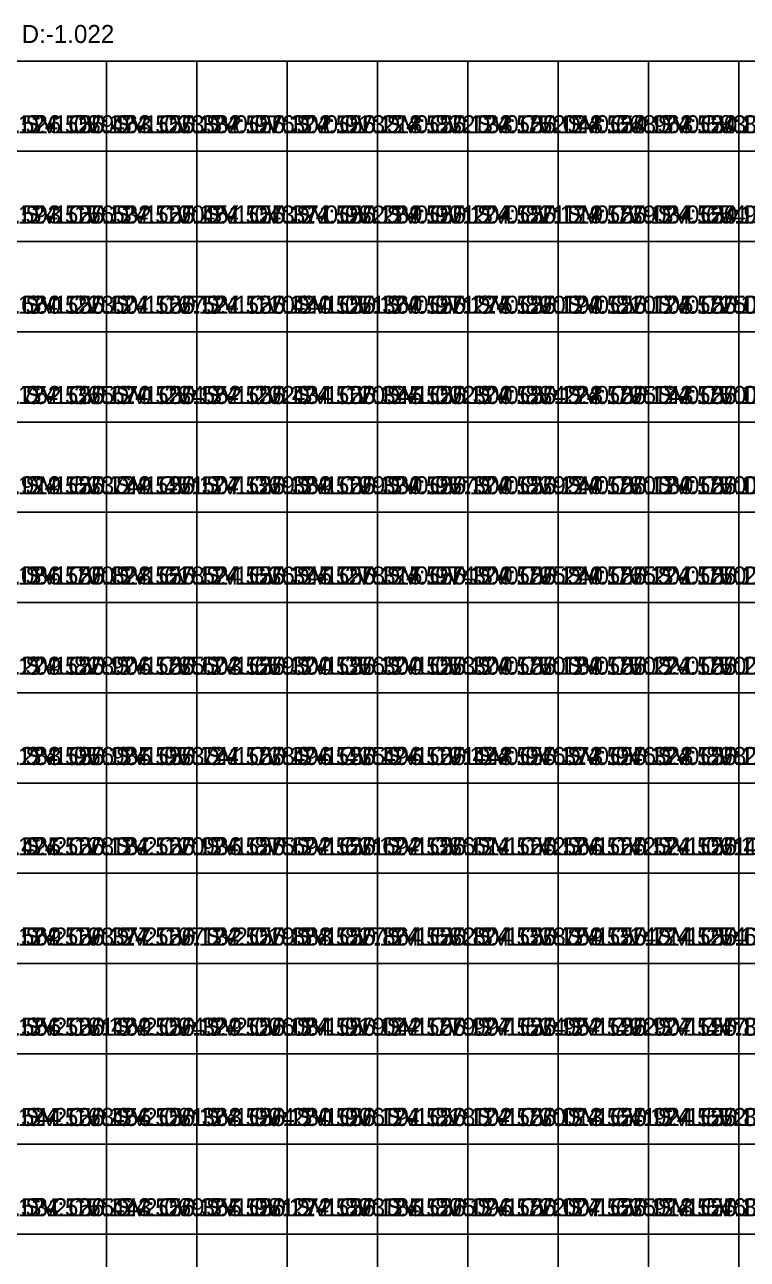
# Model space of a CAD drawing. Header units: metres. Extents: x 287857 to 287981, y 62957 to 63018.
# Drawn here: x 287950.02 to 287958.02, y 62970.55 to 62984.23 of the extents above; entities that cross this region are included whole.
import ezdxf

# ---------------------------------------------------------------- set-up
doc = ezdxf.new("R2010")
doc.units = ezdxf.units.M
doc.layers.add('CORR-CUT', color=7, linetype='Continuous', true_color=0x3b82f6)
doc.layers.add('CORR-DIFF-TXT', color=7, linetype='Continuous', true_color=0xffffff)

msp = doc.modelspace()

# ---------------------------------------------------------------- linework, layer by layer
at = {"layer": 'CORR-CUT'}
for points in [[(287949.925, 62982.831, 125.463), (287950.925, 62982.831, 125.463), (287950.925, 62983.831, 125.463), (287949.925, 62983.831, 125.463), (287949.925, 62982.831, 125.463)], [(287950.925, 62982.831, 125.382), (287951.925, 62982.831, 125.382), (287951.925, 62983.831, 125.382), (287950.925, 62983.831, 125.382), (287950.925, 62982.831, 125.382)], [(287951.925, 62982.831, 125.302), (287952.925, 62982.831, 125.302), (287952.925, 62983.831, 125.302), (287951.925, 62983.831, 125.302), (287951.925, 62982.831, 125.302)], [(287952.925, 62982.831, 125.218), (287953.925, 62982.831, 125.218), (287953.925, 62983.831, 125.218), (287952.925, 62983.831, 125.218), (287952.925, 62982.831, 125.218)], [(287953.925, 62982.831, 125.133), (287954.925, 62982.831, 125.133), (287954.925, 62983.831, 125.133), (287953.925, 62983.831, 125.133), (287953.925, 62982.831, 125.133)], [(287954.925, 62982.831, 125.048), (287955.925, 62982.831, 125.048), (287955.925, 62983.831, 125.048), (287954.925, 62983.831, 125.048), (287954.925, 62982.831, 125.048)], [(287955.925, 62982.831, 124.963), (287956.925, 62982.831, 124.963), (287956.925, 62983.831, 124.963), (287955.925, 62983.831, 124.963), (287955.925, 62982.831, 124.963)], [(287956.925, 62982.831, 124.878), (287957.925, 62982.831, 124.878), (287957.925, 62983.831, 124.878), (287956.925, 62983.831, 124.878), (287956.925, 62982.831, 124.878)], [(287957.925, 62982.831, 124.812), (287958.925, 62982.831, 124.812), (287958.925, 62983.831, 124.812), (287957.925, 62983.831, 124.812), (287957.925, 62982.831, 124.812)], [(287949.925, 62981.831, 125.532), (287950.925, 62981.831, 125.532), (287950.925, 62982.831, 125.532), (287949.925, 62982.831, 125.532), (287949.925, 62981.831, 125.532)], [(287950.925, 62981.831, 125.451), (287951.925, 62981.831, 125.451), (287951.925, 62982.831, 125.451), (287950.925, 62982.831, 125.451), (287950.925, 62981.831, 125.451)], [(287951.925, 62981.831, 125.371), (287952.925, 62981.831, 125.371), (287952.925, 62982.831, 125.371), (287951.925, 62982.831, 125.371), (287951.925, 62981.831, 125.371)], [(287952.925, 62981.831, 125.289), (287953.925, 62981.831, 125.289), (287953.925, 62982.831, 125.289), (287952.925, 62982.831, 125.289), (287952.925, 62981.831, 125.289)], [(287953.925, 62981.831, 125.204), (287954.925, 62981.831, 125.204), (287954.925, 62982.831, 125.204), (287953.925, 62982.831, 125.204), (287953.925, 62981.831, 125.204)], [(287954.925, 62981.831, 125.119), (287955.925, 62981.831, 125.119), (287955.925, 62982.831, 125.119), (287954.925, 62982.831, 125.119), (287954.925, 62981.831, 125.119)], [(287955.925, 62981.831, 125.034), (287956.925, 62981.831, 125.034), (287956.925, 62982.831, 125.034), (287955.925, 62982.831, 125.034), (287955.925, 62981.831, 125.034)], [(287956.925, 62981.831, 124.949), (287957.925, 62981.831, 124.949), (287957.925, 62982.831, 124.949), (287956.925, 62982.831, 124.949), (287956.925, 62981.831, 124.949)], [(287957.925, 62981.831, 124.864), (287958.925, 62981.831, 124.864), (287958.925, 62982.831, 124.864), (287957.925, 62982.831, 124.864), (287957.925, 62981.831, 124.864)], [(287949.925, 62980.831, 125.601), (287950.925, 62980.831, 125.601), (287950.925, 62981.831, 125.601), (287949.925, 62981.831, 125.601), (287949.925, 62980.831, 125.601)], [(287950.925, 62980.831, 125.521), (287951.925, 62980.831, 125.521), (287951.925, 62981.831, 125.521), (287950.925, 62981.831, 125.521), (287950.925, 62980.831, 125.521)], [(287951.925, 62980.831, 125.44), (287952.925, 62980.831, 125.44), (287952.925, 62981.831, 125.44), (287951.925, 62981.831, 125.44), (287951.925, 62980.831, 125.44)], [(287952.925, 62980.831, 125.36), (287953.925, 62980.831, 125.36), (287953.925, 62981.831, 125.36), (287952.925, 62981.831, 125.36), (287952.925, 62980.831, 125.36)], [(287953.925, 62980.831, 125.275), (287954.925, 62980.831, 125.275), (287954.925, 62981.831, 125.275), (287953.925, 62981.831, 125.275), (287953.925, 62980.831, 125.275)], [(287954.925, 62980.831, 125.19), (287955.925, 62980.831, 125.19), (287955.925, 62981.831, 125.19), (287954.925, 62981.831, 125.19), (287954.925, 62980.831, 125.19)], [(287955.925, 62980.831, 125.105), (287956.925, 62980.831, 125.105), (287956.925, 62981.831, 125.105), (287955.925, 62981.831, 125.105), (287955.925, 62980.831, 125.105)], [(287956.925, 62980.831, 125.02), (287957.925, 62980.831, 125.02), (287957.925, 62981.831, 125.02), (287956.925, 62981.831, 125.02), (287956.925, 62980.831, 125.02)], [(287957.925, 62980.831, 124.935), (287958.925, 62980.831, 124.935), (287958.925, 62981.831, 124.935), (287957.925, 62981.831, 124.935), (287957.925, 62980.831, 124.935)], [(287949.925, 62979.831, 125.67), (287950.925, 62979.831, 125.67), (287950.925, 62980.831, 125.67), (287949.925, 62980.831, 125.67), (287949.925, 62979.831, 125.67)], [(287950.925, 62979.831, 125.552), (287951.925, 62979.831, 125.552), (287951.925, 62980.831, 125.552), (287950.925, 62980.831, 125.552), (287950.925, 62979.831, 125.552)], [(287951.925, 62979.831, 125.434), (287952.925, 62979.831, 125.434), (287952.925, 62980.831, 125.434), (287951.925, 62980.831, 125.434), (287951.925, 62979.831, 125.434)], [(287952.925, 62979.831, 125.345), (287953.925, 62979.831, 125.345), (287953.925, 62980.831, 125.345), (287952.925, 62980.831, 125.345), (287952.925, 62979.831, 125.345)], [(287953.925, 62979.831, 125.3), (287954.925, 62979.831, 125.3), (287954.925, 62980.831, 125.3), (287953.925, 62980.831, 125.3), (287953.925, 62979.831, 125.3)], [(287954.925, 62979.831, 125.228), (287955.925, 62979.831, 125.228), (287955.925, 62980.831, 125.228), (287954.925, 62980.831, 125.228), (287954.925, 62979.831, 125.228)], [(287955.925, 62979.831, 125.143), (287956.925, 62979.831, 125.143), (287956.925, 62980.831, 125.143), (287955.925, 62980.831, 125.143), (287955.925, 62979.831, 125.143)], [(287956.925, 62979.831, 125.058), (287957.925, 62979.831, 125.058), (287957.925, 62980.831, 125.058), (287956.925, 62980.831, 125.058), (287956.925, 62979.831, 125.058)], [(287957.925, 62979.831, 124.969), (287958.925, 62979.831, 124.969), (287958.925, 62980.831, 124.969), (287957.925, 62980.831, 124.969), (287957.925, 62979.831, 124.969)], [(287949.925, 62978.831, 125.749), (287950.925, 62978.831, 125.749), (287950.925, 62979.831, 125.749), (287949.925, 62979.831, 125.749), (287949.925, 62978.831, 125.749)], [(287950.925, 62978.831, 125.507), (287951.925, 62978.831, 125.507), (287951.925, 62979.831, 125.507), (287950.925, 62979.831, 125.507), (287950.925, 62978.831, 125.507)], [(287951.925, 62978.831, 125.389), (287952.925, 62978.831, 125.389), (287952.925, 62979.831, 125.389), (287951.925, 62979.831, 125.389), (287951.925, 62978.831, 125.389)], [(287952.925, 62978.831, 125.33), (287953.925, 62978.831, 125.33), (287953.925, 62979.831, 125.33), (287952.925, 62979.831, 125.33), (287952.925, 62978.831, 125.33)], [(287953.925, 62978.831, 125.3), (287954.925, 62978.831, 125.3), (287954.925, 62979.831, 125.3), (287953.925, 62979.831, 125.3), (287953.925, 62978.831, 125.3)], [(287954.925, 62978.831, 125.24), (287955.925, 62978.831, 125.24), (287955.925, 62979.831, 125.24), (287954.925, 62979.831, 125.24), (287954.925, 62978.831, 125.24)], [(287955.925, 62978.831, 125.18), (287956.925, 62978.831, 125.18), (287956.925, 62979.831, 125.18), (287955.925, 62979.831, 125.18), (287955.925, 62978.831, 125.18)], [(287956.925, 62978.831, 125.088), (287957.925, 62978.831, 125.088), (287957.925, 62979.831, 125.088), (287956.925, 62979.831, 125.088), (287956.925, 62978.831, 125.088)], [(287957.925, 62978.831, 124.996), (287958.925, 62978.831, 124.996), (287958.925, 62979.831, 124.996), (287957.925, 62979.831, 124.996), (287957.925, 62978.831, 124.996)], [(287949.925, 62977.831, 125.828), (287950.925, 62977.831, 125.828), (287950.925, 62978.831, 125.828), (287949.925, 62978.831, 125.828), (287949.925, 62977.831, 125.828)], [(287950.925, 62977.831, 125.524), (287951.925, 62977.831, 125.524), (287951.925, 62978.831, 125.524), (287950.925, 62978.831, 125.524), (287950.925, 62977.831, 125.524)], [(287951.925, 62977.831, 125.345), (287952.925, 62977.831, 125.345), (287952.925, 62978.831, 125.345), (287951.925, 62978.831, 125.345), (287951.925, 62977.831, 125.345)], [(287952.925, 62977.831, 125.315), (287953.925, 62977.831, 125.315), (287953.925, 62978.831, 125.315), (287952.925, 62978.831, 125.315), (287952.925, 62977.831, 125.315)], [(287953.925, 62977.831, 125.3), (287954.925, 62977.831, 125.3), (287954.925, 62978.831, 125.3), (287953.925, 62978.831, 125.3), (287953.925, 62977.831, 125.3)], [(287954.925, 62977.831, 125.24), (287955.925, 62977.831, 125.24), (287955.925, 62978.831, 125.24), (287954.925, 62978.831, 125.24), (287954.925, 62977.831, 125.24)], [(287955.925, 62977.831, 125.201), (287956.925, 62977.831, 125.201), (287956.925, 62978.831, 125.201), (287955.925, 62978.831, 125.201), (287955.925, 62977.831, 125.201)], [(287956.925, 62977.831, 125.242), (287957.925, 62977.831, 125.242), (287957.925, 62978.831, 125.242), (287956.925, 62978.831, 125.242), (287956.925, 62977.831, 125.242)], [(287957.925, 62977.831, 125.15), (287958.925, 62977.831, 125.15), (287958.925, 62978.831, 125.15), (287957.925, 62978.831, 125.15), (287957.925, 62977.831, 125.15)], [(287949.925, 62976.831, 125.906), (287950.925, 62976.831, 125.906), (287950.925, 62977.831, 125.906), (287949.925, 62977.831, 125.906), (287949.925, 62976.831, 125.906)], [(287950.925, 62976.831, 125.603), (287951.925, 62976.831, 125.603), (287951.925, 62977.831, 125.603), (287950.925, 62977.831, 125.603), (287950.925, 62976.831, 125.603)], [(287951.925, 62976.831, 125.3), (287952.925, 62976.831, 125.3), (287952.925, 62977.831, 125.3), (287951.925, 62977.831, 125.3), (287951.925, 62976.831, 125.3)], [(287952.925, 62976.831, 125.3), (287953.925, 62976.831, 125.3), (287953.925, 62977.831, 125.3), (287952.925, 62977.831, 125.3), (287952.925, 62976.831, 125.3)], [(287953.925, 62976.831, 125.3), (287954.925, 62976.831, 125.3), (287954.925, 62977.831, 125.3), (287953.925, 62977.831, 125.3), (287953.925, 62976.831, 125.3)], [(287954.925, 62976.831, 125.18), (287955.925, 62976.831, 125.18), (287955.925, 62977.831, 125.18), (287954.925, 62977.831, 125.18), (287954.925, 62976.831, 125.18)], [(287955.925, 62976.831, 125.221), (287956.925, 62976.831, 125.221), (287956.925, 62977.831, 125.221), (287955.925, 62977.831, 125.221), (287955.925, 62976.831, 125.221)], [(287956.925, 62976.831, 125.263), (287957.925, 62976.831, 125.263), (287957.925, 62977.831, 125.263), (287956.925, 62977.831, 125.263), (287956.925, 62976.831, 125.263)], [(287957.925, 62976.831, 125.304), (287958.925, 62976.831, 125.304), (287958.925, 62977.831, 125.304), (287957.925, 62977.831, 125.304), (287957.925, 62976.831, 125.304)], [(287949.925, 62975.831, 125.985), (287950.925, 62975.831, 125.985), (287950.925, 62976.831, 125.985), (287949.925, 62976.831, 125.985), (287949.925, 62975.831, 125.985)], [(287950.925, 62975.831, 125.741), (287951.925, 62975.831, 125.741), (287951.925, 62976.831, 125.741), (287950.925, 62976.831, 125.741), (287950.925, 62975.831, 125.741)], [(287951.925, 62975.831, 125.496), (287952.925, 62975.831, 125.496), (287952.925, 62976.831, 125.496), (287951.925, 62976.831, 125.496), (287951.925, 62975.831, 125.496)], [(287952.925, 62975.831, 125.496), (287953.925, 62975.831, 125.496), (287953.925, 62976.831, 125.496), (287952.925, 62976.831, 125.496), (287952.925, 62975.831, 125.496)], [(287953.925, 62975.831, 125.448), (287954.925, 62975.831, 125.448), (287954.925, 62976.831, 125.448), (287953.925, 62976.831, 125.448), (287953.925, 62975.831, 125.448)], [(287954.925, 62975.831, 125.373), (287955.925, 62975.831, 125.373), (287955.925, 62976.831, 125.373), (287954.925, 62976.831, 125.373), (287954.925, 62975.831, 125.373)], [(287955.925, 62975.831, 125.328), (287956.925, 62975.831, 125.328), (287956.925, 62976.831, 125.328), (287955.925, 62976.831, 125.328), (287955.925, 62975.831, 125.328)], [(287956.925, 62975.831, 125.283), (287957.925, 62975.831, 125.283), (287957.925, 62976.831, 125.283), (287956.925, 62976.831, 125.283), (287956.925, 62975.831, 125.283)], [(287957.925, 62975.831, 125.325), (287958.925, 62975.831, 125.325), (287958.925, 62976.831, 125.325), (287957.925, 62976.831, 125.325), (287957.925, 62975.831, 125.325)], [(287949.925, 62974.831, 126.181), (287950.925, 62974.831, 126.181), (287950.925, 62975.831, 126.181), (287949.925, 62975.831, 126.181), (287949.925, 62974.831, 126.181)], [(287950.925, 62974.831, 125.936), (287951.925, 62974.831, 125.936), (287951.925, 62975.831, 125.936), (287950.925, 62975.831, 125.936), (287950.925, 62974.831, 125.936)], [(287951.925, 62974.831, 125.692), (287952.925, 62974.831, 125.692), (287952.925, 62975.831, 125.692), (287951.925, 62975.831, 125.692), (287951.925, 62974.831, 125.692)], [(287952.925, 62974.831, 125.692), (287953.925, 62974.831, 125.692), (287953.925, 62975.831, 125.692), (287952.925, 62975.831, 125.692), (287952.925, 62974.831, 125.692)], [(287953.925, 62974.831, 125.611), (287954.925, 62974.831, 125.611), (287954.925, 62975.831, 125.611), (287953.925, 62975.831, 125.611), (287953.925, 62974.831, 125.611)], [(287954.925, 62974.831, 125.566), (287955.925, 62974.831, 125.566), (287955.925, 62975.831, 125.566), (287954.925, 62975.831, 125.566), (287954.925, 62974.831, 125.566)], [(287955.925, 62974.831, 125.521), (287956.925, 62974.831, 125.521), (287956.925, 62975.831, 125.521), (287955.925, 62975.831, 125.521), (287955.925, 62974.831, 125.521)], [(287956.925, 62974.831, 125.476), (287957.925, 62974.831, 125.476), (287957.925, 62975.831, 125.476), (287956.925, 62975.831, 125.476), (287956.925, 62974.831, 125.476)], [(287957.925, 62974.831, 125.432), (287958.925, 62974.831, 125.432), (287958.925, 62975.831, 125.432), (287957.925, 62975.831, 125.432), (287957.925, 62974.831, 125.432)], [(287949.925, 62973.831, 126.377), (287950.925, 62973.831, 126.377), (287950.925, 62974.831, 126.377), (287949.925, 62974.831, 126.377), (287949.925, 62973.831, 126.377)], [(287950.925, 62973.831, 126.132), (287951.925, 62973.831, 126.132), (287951.925, 62974.831, 126.132), (287950.925, 62974.831, 126.132), (287950.925, 62973.831, 126.132)], [(287951.925, 62973.831, 125.888), (287952.925, 62973.831, 125.888), (287952.925, 62974.831, 125.888), (287951.925, 62974.831, 125.888), (287951.925, 62973.831, 125.888)], [(287952.925, 62973.831, 125.864), (287953.925, 62973.831, 125.864), (287953.925, 62974.831, 125.864), (287952.925, 62974.831, 125.864), (287952.925, 62973.831, 125.864)], [(287953.925, 62973.831, 125.804), (287954.925, 62973.831, 125.804), (287954.925, 62974.831, 125.804), (287953.925, 62974.831, 125.804), (287953.925, 62973.831, 125.804)], [(287954.925, 62973.831, 125.759), (287955.925, 62973.831, 125.759), (287955.925, 62974.831, 125.759), (287954.925, 62974.831, 125.759), (287954.925, 62973.831, 125.759)], [(287955.925, 62973.831, 125.714), (287956.925, 62973.831, 125.714), (287956.925, 62974.831, 125.714), (287955.925, 62974.831, 125.714), (287955.925, 62973.831, 125.714)], [(287956.925, 62973.831, 125.669), (287957.925, 62973.831, 125.669), (287957.925, 62974.831, 125.669), (287956.925, 62974.831, 125.669), (287956.925, 62973.831, 125.669)], [(287957.925, 62973.831, 125.625), (287958.925, 62973.831, 125.625), (287958.925, 62974.831, 125.625), (287957.925, 62974.831, 125.625), (287957.925, 62973.831, 125.625)], [(287949.925, 62972.831, 126.469), (287950.925, 62972.831, 126.469), (287950.925, 62973.831, 126.469), (287949.925, 62973.831, 126.469), (287949.925, 62972.831, 126.469)], [(287950.925, 62972.831, 126.329), (287951.925, 62972.831, 126.329), (287951.925, 62973.831, 126.329), (287950.925, 62973.831, 126.329), (287950.925, 62972.831, 126.329)], [(287951.925, 62972.831, 126.084), (287952.925, 62972.831, 126.084), (287952.925, 62973.831, 126.084), (287951.925, 62973.831, 126.084), (287951.925, 62972.831, 126.084)], [(287952.925, 62972.831, 126.042), (287953.925, 62972.831, 126.042), (287953.925, 62973.831, 126.042), (287952.925, 62973.831, 126.042), (287952.925, 62972.831, 126.042)], [(287953.925, 62972.831, 125.997), (287954.925, 62972.831, 125.997), (287954.925, 62973.831, 125.997), (287953.925, 62973.831, 125.997), (287953.925, 62972.831, 125.997)], [(287954.925, 62972.831, 125.952), (287955.925, 62972.831, 125.952), (287955.925, 62973.831, 125.952), (287954.925, 62973.831, 125.952), (287954.925, 62972.831, 125.952)], [(287955.925, 62972.831, 125.907), (287956.925, 62972.831, 125.907), (287956.925, 62973.831, 125.907), (287955.925, 62973.831, 125.907), (287955.925, 62972.831, 125.907)], [(287956.925, 62972.831, 125.841), (287957.925, 62972.831, 125.841), (287957.925, 62973.831, 125.841), (287956.925, 62973.831, 125.841), (287956.925, 62972.831, 125.841)], [(287957.925, 62972.831, 125.751), (287958.925, 62972.831, 125.751), (287958.925, 62973.831, 125.751), (287957.925, 62973.831, 125.751), (287957.925, 62972.831, 125.751)], [(287949.925, 62971.831, 126.456), (287950.925, 62971.831, 126.456), (287950.925, 62972.831, 126.456), (287949.925, 62972.831, 126.456), (287949.925, 62971.831, 126.456)], [(287950.925, 62971.831, 126.368), (287951.925, 62971.831, 126.368), (287951.925, 62972.831, 126.368), (287950.925, 62972.831, 126.368), (287950.925, 62971.831, 126.368)], [(287951.925, 62971.831, 126.28), (287952.925, 62971.831, 126.28), (287952.925, 62972.831, 126.28), (287951.925, 62972.831, 126.28), (287951.925, 62971.831, 126.28)], [(287952.925, 62971.831, 126.191), (287953.925, 62971.831, 126.191), (287953.925, 62972.831, 126.191), (287952.925, 62972.831, 126.191), (287952.925, 62971.831, 126.191)], [(287953.925, 62971.831, 126.102), (287954.925, 62971.831, 126.102), (287954.925, 62972.831, 126.102), (287953.925, 62972.831, 126.102), (287953.925, 62971.831, 126.102)], [(287954.925, 62971.831, 126.013), (287955.925, 62971.831, 126.013), (287955.925, 62972.831, 126.013), (287954.925, 62972.831, 126.013), (287954.925, 62971.831, 126.013)], [(287955.925, 62971.831, 125.924), (287956.925, 62971.831, 125.924), (287956.925, 62972.831, 125.924), (287955.925, 62972.831, 125.924), (287955.925, 62971.831, 125.924)], [(287956.925, 62971.831, 125.835), (287957.925, 62971.831, 125.835), (287957.925, 62972.831, 125.835), (287956.925, 62972.831, 125.835), (287956.925, 62971.831, 125.835)], [(287957.925, 62971.831, 125.746), (287958.925, 62971.831, 125.746), (287958.925, 62972.831, 125.746), (287957.925, 62972.831, 125.746), (287957.925, 62971.831, 125.746)], [(287949.925, 62970.831, 126.443), (287950.925, 62970.831, 126.443), (287950.925, 62971.831, 126.443), (287949.925, 62971.831, 126.443), (287949.925, 62970.831, 126.443)], [(287950.925, 62970.831, 126.355), (287951.925, 62970.831, 126.355), (287951.925, 62971.831, 126.355), (287950.925, 62971.831, 126.355), (287950.925, 62970.831, 126.355)], [(287951.925, 62970.831, 126.272), (287952.925, 62970.831, 126.272), (287952.925, 62971.831, 126.272), (287951.925, 62971.831, 126.272), (287951.925, 62970.831, 126.272)], [(287952.925, 62970.831, 126.185), (287953.925, 62970.831, 126.185), (287953.925, 62971.831, 126.185), (287952.925, 62971.831, 126.185), (287952.925, 62970.831, 126.185)], [(287953.925, 62970.831, 126.096), (287954.925, 62970.831, 126.096), (287954.925, 62971.831, 126.096), (287953.925, 62971.831, 126.096), (287953.925, 62970.831, 126.096)], [(287954.925, 62970.831, 126.007), (287955.925, 62970.831, 126.007), (287955.925, 62971.831, 126.007), (287954.925, 62971.831, 126.007), (287954.925, 62970.831, 126.007)], [(287955.925, 62970.831, 125.918), (287956.925, 62970.831, 125.918), (287956.925, 62971.831, 125.918), (287955.925, 62971.831, 125.918), (287955.925, 62970.831, 125.918)], [(287956.925, 62970.831, 125.829), (287957.925, 62970.831, 125.829), (287957.925, 62971.831, 125.829), (287956.925, 62971.831, 125.829), (287956.925, 62970.831, 125.829)], [(287957.925, 62970.831, 125.746), (287958.925, 62970.831, 125.746), (287958.925, 62971.831, 125.746), (287957.925, 62971.831, 125.746), (287957.925, 62970.831, 125.746)], [(287949.925, 62969.831, 126.43), (287950.925, 62969.831, 126.43), (287950.925, 62970.831, 126.43), (287949.925, 62970.831, 126.43), (287949.925, 62969.831, 126.43)], [(287950.925, 62969.831, 126.347), (287951.925, 62969.831, 126.347), (287951.925, 62970.831, 126.347), (287950.925, 62970.831, 126.347), (287950.925, 62969.831, 126.347)], [(287951.925, 62969.831, 126.263), (287952.925, 62969.831, 126.263), (287952.925, 62970.831, 126.263), (287951.925, 62970.831, 126.263), (287951.925, 62969.831, 126.263)], [(287952.925, 62969.831, 126.18), (287953.925, 62969.831, 126.18), (287953.925, 62970.831, 126.18), (287952.925, 62970.831, 126.18), (287952.925, 62969.831, 126.18)], [(287953.925, 62969.831, 126.091), (287954.925, 62969.831, 126.091), (287954.925, 62970.831, 126.091), (287953.925, 62970.831, 126.091), (287953.925, 62969.831, 126.091)], [(287954.925, 62969.831, 126.002), (287955.925, 62969.831, 126.002), (287955.925, 62970.831, 126.002), (287954.925, 62970.831, 126.002), (287954.925, 62969.831, 126.002)], [(287955.925, 62969.831, 125.913), (287956.925, 62969.831, 125.913), (287956.925, 62970.831, 125.913), (287955.925, 62970.831, 125.913), (287955.925, 62969.831, 125.913)], [(287956.925, 62969.831, 125.831), (287957.925, 62969.831, 125.831), (287957.925, 62970.831, 125.831), (287956.925, 62970.831, 125.831), (287956.925, 62969.831, 125.831)], [(287957.925, 62969.831, 125.753), (287958.925, 62969.831, 125.753), (287958.925, 62970.831, 125.753), (287957.925, 62970.831, 125.753), (287957.925, 62969.831, 125.753)]]:
    msp.add_polyline3d(points, dxfattribs=at)

# ---------------------------------------------------------------- texts
at = {"layer": 'CORR-DIFF-TXT'}
for s, p in [('SV:125.572 CV:124.550 D:-1.022', (287947.025, 62984.031, 125.572)), ('SV:125.639 CV:124.550 D:-1.089', (287947.025, 62983.031, 125.639)), ('SV:125.583 CV:124.550 D:-1.033', (287948.025, 62983.031, 125.583)), ('SV:125.526 CV:124.550 D:-0.976', (287949.025, 62983.031, 125.526)), ('SV:125.463 CV:124.550 D:-0.913', (287950.025, 62983.031, 125.463)), ('SV:125.382 CV:124.550 D:-0.832', (287951.025, 62983.031, 125.382)), ('SV:125.302 CV:124.550 D:-0.752', (287952.025, 62983.031, 125.302)), ('SV:125.218 CV:124.550 D:-0.668', (287953.025, 62983.031, 125.218)), ('SV:125.133 CV:124.550 D:-0.583', (287954.025, 62983.031, 125.133)), ('SV:125.048 CV:124.550 D:-0.498', (287955.025, 62983.031, 125.048)), ('SV:124.963 CV:124.550 D:-0.413', (287956.025, 62983.031, 124.963)), ('SV:124.878 CV:123.875 D:-1.003', (287957.025, 62983.031, 124.878)), ('SV:125.706 CV:124.550 D:-1.156', (287947.025, 62982.031, 125.706)), ('SV:125.650 CV:124.550 D:-1.100', (287948.025, 62982.031, 125.65)), ('SV:125.593 CV:124.550 D:-1.043', (287949.025, 62982.031, 125.593)), ('SV:125.532 CV:124.550 D:-0.982', (287950.025, 62982.031, 125.532)), ('SV:125.451 CV:124.550 D:-0.901', (287951.025, 62982.031, 125.451)), ('SV:125.371 CV:124.550 D:-0.821', (287952.025, 62982.031, 125.371)), ('SV:125.289 CV:124.550 D:-0.739', (287953.025, 62982.031, 125.289)), ('SV:125.204 CV:124.550 D:-0.654', (287954.025, 62982.031, 125.204)), ('SV:125.119 CV:124.550 D:-0.569', (287955.025, 62982.031, 125.119)), ('SV:125.034 CV:124.550 D:-0.484', (287956.025, 62982.031, 125.034)), ('SV:124.949 CV:123.875 D:-1.074', (287957.025, 62982.031, 124.949)), ('SV:125.773 CV:124.550 D:-1.223', (287947.025, 62981.031, 125.773)), ('SV:125.717 CV:124.550 D:-1.167', (287948.025, 62981.031, 125.717)), ('SV:125.660 CV:124.550 D:-1.110', (287949.025, 62981.031, 125.66)), ('SV:125.601 CV:124.550 D:-1.051', (287950.025, 62981.031, 125.601)), ('SV:125.521 CV:124.550 D:-0.971', (287951.025, 62981.031, 125.521)), ('SV:125.440 CV:124.550 D:-0.890', (287952.025, 62981.031, 125.44)), ('SV:125.360 CV:124.550 D:-0.810', (287953.025, 62981.031, 125.36)), ('SV:125.275 CV:124.550 D:-0.725', (287954.025, 62981.031, 125.275)), ('SV:125.190 CV:124.550 D:-0.640', (287955.025, 62981.031, 125.19)), ('SV:125.105 CV:124.550 D:-0.555', (287956.025, 62981.031, 125.105)), ('SV:125.020 CV:123.875 D:-1.145', (287957.025, 62981.031, 125.02)), ('SV:125.915 CV:124.550 D:-1.365', (287947.025, 62980.031, 125.915)), ('SV:125.834 CV:124.550 D:-1.284', (287948.025, 62980.031, 125.834)), ('SV:125.752 CV:124.550 D:-1.202', (287949.025, 62980.031, 125.752)), ('SV:125.670 CV:124.550 D:-1.120', (287950.025, 62980.031, 125.67)), ('SV:125.552 CV:124.550 D:-1.002', (287951.025, 62980.031, 125.552)), ('SV:125.434 CV:124.550 D:-0.884', (287952.025, 62980.031, 125.434)), ('SV:125.345 CV:124.550 D:-0.795', (287953.025, 62980.031, 125.345)), ('SV:125.300 CV:124.550 D:-0.750', (287954.025, 62980.031, 125.3)), ('SV:125.228 CV:124.550 D:-0.678', (287955.025, 62980.031, 125.228)), ('SV:125.143 CV:124.550 D:-0.593', (287956.025, 62980.031, 125.143)), ('SV:125.058 CV:123.875 D:-1.183', (287957.025, 62980.031, 125.058)), ('SV:126.083 CV:124.550 D:-1.533', (287947.025, 62979.031, 126.083)), ('SV:126.001 CV:124.550 D:-1.451', (287948.025, 62979.031, 126.001)), ('SV:125.919 CV:124.550 D:-1.369', (287949.025, 62979.031, 125.919)), ('SV:125.749 CV:124.550 D:-1.199', (287950.025, 62979.031, 125.749)), ('SV:125.507 CV:124.550 D:-0.957', (287951.025, 62979.031, 125.507)), ('SV:125.389 CV:124.550 D:-0.839', (287952.025, 62979.031, 125.389)), ('SV:125.330 CV:124.550 D:-0.780', (287953.025, 62979.031, 125.33)), ('SV:125.300 CV:124.550 D:-0.750', (287954.025, 62979.031, 125.3)), ('SV:125.240 CV:124.550 D:-0.690', (287955.025, 62979.031, 125.24)), ('SV:125.180 CV:124.550 D:-0.630', (287956.025, 62979.031, 125.18)), ('SV:125.088 CV:123.875 D:-1.213', (287957.025, 62979.031, 125.088)), ('SV:126.250 CV:124.550 D:-1.700', (287947.025, 62978.031, 126.25)), ('SV:126.168 CV:124.550 D:-1.618', (287948.025, 62978.031, 126.168)), ('SV:126.086 CV:124.550 D:-1.536', (287949.025, 62978.031, 126.086)), ('SV:125.828 CV:124.550 D:-1.278', (287950.025, 62978.031, 125.828)), ('SV:125.524 CV:124.550 D:-0.974', (287951.025, 62978.031, 125.524)), ('SV:125.345 CV:124.550 D:-0.795', (287952.025, 62978.031, 125.345)), ('SV:125.315 CV:124.550 D:-0.765', (287953.025, 62978.031, 125.315)), ('SV:125.300 CV:124.550 D:-0.750', (287954.025, 62978.031, 125.3)), ('SV:125.240 CV:124.550 D:-0.690', (287955.025, 62978.031, 125.24)), ('SV:125.201 CV:124.550 D:-0.651', (287956.025, 62978.031, 125.201)), ('SV:125.242 CV:123.875 D:-1.367', (287957.025, 62978.031, 125.242)), ('SV:126.378 CV:124.550 D:-1.828', (287947.025, 62977.031, 126.378)), ('SV:126.335 CV:124.550 D:-1.785', (287948.025, 62977.031, 126.335)), ('SV:126.209 CV:124.550 D:-1.659', (287949.025, 62977.031, 126.209)), ('SV:125.906 CV:124.550 D:-1.356', (287950.025, 62977.031, 125.906)), ('SV:125.603 CV:124.550 D:-1.053', (287951.025, 62977.031, 125.603)), ('SV:125.300 CV:124.550 D:-0.750', (287952.025, 62977.031, 125.3)), ('SV:125.300 CV:124.550 D:-0.750', (287953.025, 62977.031, 125.3)), ('SV:125.300 CV:124.550 D:-0.750', (287954.025, 62977.031, 125.3)), ('SV:125.180 CV:124.550 D:-0.630', (287955.025, 62977.031, 125.18)), ('SV:125.221 CV:124.550 D:-0.671', (287956.025, 62977.031, 125.221)), ('SV:125.263 CV:123.875 D:-1.388', (287957.025, 62977.031, 125.263)), ('SV:126.506 CV:124.550 D:-1.956', (287947.025, 62976.031, 126.506)), ('SV:126.503 CV:124.550 D:-1.953', (287948.025, 62976.031, 126.503)), ('SV:126.288 CV:124.550 D:-1.738', (287949.025, 62976.031, 126.288)), ('SV:125.985 CV:124.550 D:-1.435', (287950.025, 62976.031, 125.985)), ('SV:125.741 CV:124.550 D:-1.191', (287951.025, 62976.031, 125.741)), ('SV:125.496 CV:124.550 D:-0.946', (287952.025, 62976.031, 125.496)), ('SV:125.496 CV:124.550 D:-0.946', (287953.025, 62976.031, 125.496)), ('SV:125.448 CV:124.550 D:-0.898', (287954.025, 62976.031, 125.448)), ('SV:125.373 CV:124.550 D:-0.823', (287955.025, 62976.031, 125.373)), ('SV:125.328 CV:124.550 D:-0.778', (287956.025, 62976.031, 125.328)), ('SV:125.283 CV:123.875 D:-1.408', (287957.025, 62976.031, 125.283)), ('SV:126.678 CV:124.550 D:-2.128', (287947.025, 62975.031, 126.678)), ('SV:126.670 CV:124.550 D:-2.120', (287948.025, 62975.031, 126.67)), ('SV:126.425 CV:124.550 D:-1.875', (287949.025, 62975.031, 126.425)), ('SV:126.181 CV:124.550 D:-1.631', (287950.025, 62975.031, 126.181)), ('SV:125.936 CV:124.550 D:-1.386', (287951.025, 62975.031, 125.936)), ('SV:125.692 CV:124.550 D:-1.142', (287952.025, 62975.031, 125.692)), ('SV:125.692 CV:124.550 D:-1.142', (287953.025, 62975.031, 125.692)), ('SV:125.611 CV:124.550 D:-1.061', (287954.025, 62975.031, 125.611)), ('SV:125.566 CV:124.550 D:-1.016', (287955.025, 62975.031, 125.566)), ('SV:125.521 CV:124.550 D:-0.971', (287956.025, 62975.031, 125.521)), ('SV:125.476 CV:123.875 D:-1.601', (287957.025, 62975.031, 125.476)), ('SV:126.743 CV:124.550 D:-2.193', (287947.025, 62974.031, 126.743)), ('SV:126.657 CV:124.550 D:-2.107', (287948.025, 62974.031, 126.657)), ('SV:126.569 CV:124.550 D:-2.019', (287949.025, 62974.031, 126.569)), ('SV:126.377 CV:124.550 D:-1.827', (287950.025, 62974.031, 126.377)), ('SV:126.132 CV:124.550 D:-1.582', (287951.025, 62974.031, 126.132)), ('SV:125.888 CV:124.550 D:-1.338', (287952.025, 62974.031, 125.888)), ('SV:125.864 CV:124.550 D:-1.314', (287953.025, 62974.031, 125.864)), ('SV:125.804 CV:124.550 D:-1.254', (287954.025, 62974.031, 125.804)), ('SV:125.759 CV:124.550 D:-1.209', (287955.025, 62974.031, 125.759)), ('SV:125.714 CV:124.550 D:-1.164', (287956.025, 62974.031, 125.714)), ('SV:125.669 CV:123.875 D:-1.794', (287957.025, 62974.031, 125.669)), ('SV:126.731 CV:124.550 D:-2.181', (287947.025, 62973.031, 126.731)), ('SV:126.644 CV:124.550 D:-2.094', (287948.025, 62973.031, 126.644)), ('SV:126.556 CV:124.550 D:-2.006', (287949.025, 62973.031, 126.556)), ('SV:126.469 CV:124.550 D:-1.919', (287950.025, 62973.031, 126.469)), ('SV:126.329 CV:124.550 D:-1.779', (287951.025, 62973.031, 126.329)), ('SV:126.084 CV:124.550 D:-1.534', (287952.025, 62973.031, 126.084)), ('SV:126.042 CV:124.550 D:-1.492', (287953.025, 62973.031, 126.042)), ('SV:125.997 CV:124.550 D:-1.447', (287954.025, 62973.031, 125.997)), ('SV:125.952 CV:124.550 D:-1.402', (287955.025, 62973.031, 125.952)), ('SV:125.907 CV:124.550 D:-1.357', (287956.025, 62973.031, 125.907)), ('SV:125.841 CV:123.875 D:-1.966', (287957.025, 62973.031, 125.841)), ('SV:126.718 CV:124.550 D:-2.168', (287947.025, 62972.031, 126.718)), ('SV:126.631 CV:124.550 D:-2.081', (287948.025, 62972.031, 126.631)), ('SV:126.544 CV:124.550 D:-1.994', (287949.025, 62972.031, 126.544)), ('SV:126.456 CV:124.550 D:-1.906', (287950.025, 62972.031, 126.456)), ('SV:126.368 CV:124.550 D:-1.818', (287951.025, 62972.031, 126.368)), ('SV:126.280 CV:124.550 D:-1.730', (287952.025, 62972.031, 126.28)), ('SV:126.191 CV:124.550 D:-1.641', (287953.025, 62972.031, 126.191)), ('SV:126.102 CV:124.550 D:-1.552', (287954.025, 62972.031, 126.102)), ('SV:126.013 CV:124.550 D:-1.463', (287955.025, 62972.031, 126.013)), ('SV:125.924 CV:123.875 D:-2.049', (287956.025, 62972.031, 125.924)), ('SV:125.835 CV:123.875 D:-1.960', (287957.025, 62972.031, 125.835)), ('SV:126.705 CV:124.550 D:-2.155', (287947.025, 62971.031, 126.705)), ('SV:126.619 CV:124.550 D:-2.069', (287948.025, 62971.031, 126.619)), ('SV:126.531 CV:124.550 D:-1.981', (287949.025, 62971.031, 126.531)), ('SV:126.443 CV:124.550 D:-1.893', (287950.025, 62971.031, 126.443)), ('SV:126.355 CV:124.550 D:-1.805', (287951.025, 62971.031, 126.355)), ('SV:126.272 CV:124.550 D:-1.722', (287952.025, 62971.031, 126.272)), ('SV:126.185 CV:124.550 D:-1.635', (287953.025, 62971.031, 126.185)), ('SV:126.096 CV:124.550 D:-1.546', (287954.025, 62971.031, 126.096)), ('SV:126.007 CV:124.550 D:-1.457', (287955.025, 62971.031, 126.007)), ('SV:125.918 CV:123.875 D:-2.043', (287956.025, 62971.031, 125.918)), ('SV:125.829 CV:123.875 D:-1.954', (287957.025, 62971.031, 125.829))]:
    msp.add_text(s, height=0.2, dxfattribs=at).set_placement(p)

doc.saveas('drawing.dxf')
